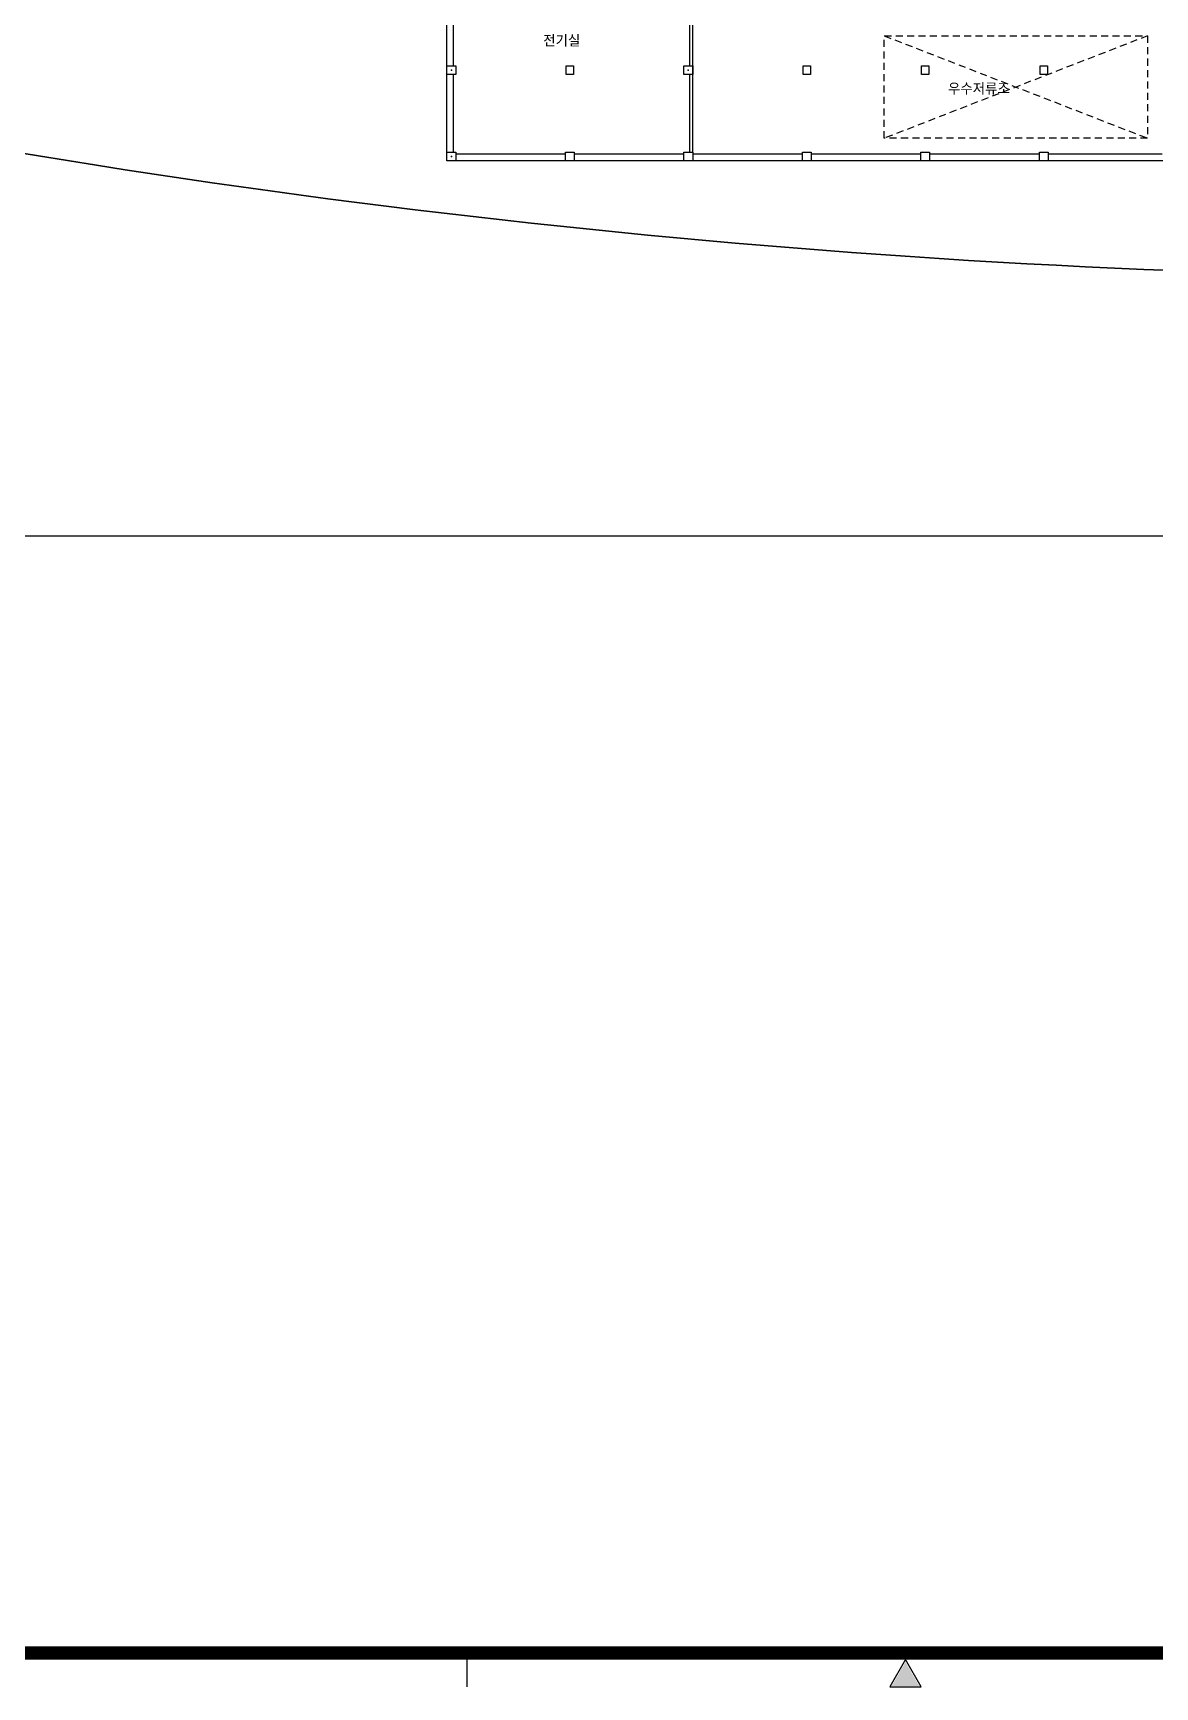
# Model space of a CAD drawing. Header units: millimetres. Extents: x 116443 to 620443, y -399357 to -63957.
# Drawn here: x 288701 to 365395, y -395679 to -282623 of the extents above; entities that cross this region are included whole.
import ezdxf

# ---------------------------------------------------------------- set-up
doc = ezdxf.new("R2010")
doc.units = ezdxf.units.MM
doc.header["$LTSCALE"] = 600
doc.linetypes.add('HIDD', pattern=[1.3, 0.8, -0.5])
doc.layers.add('FORM', color=7, linetype='Continuous')
doc.layers.add('z', color=8, linetype='Continuous')
doc.styles.add('GHS', font='romans.shx', dxfattribs={"bigfont": 'ghs.shx'})

# ---------------------------------------------------------------- blocks, each defined once
blk = doc.blocks.new('form1-2')
at = {"layer": 'FORM'}
blk.add_line((336.5, 10), (336.5, 6.13), dxfattribs=at)
at = {"layer": 'FORM', "color": 7, "const_width": 1.5}
blk.add_lwpolyline([(44, 10), (816, 10), (816, 536.5), (44, 536.5)], close=True, dxfattribs=at)
at = {"layer": 'FORM', "color": 8}
blk.add_lwpolyline([(384.7, 6.13), (388.3, 6.13), (386.5, 9.25)], close=True, dxfattribs=at)
at = {"layer": 'FORM'}
blk.add_solid([(386.5, 8.96), (384.94, 6.23), (388.06, 6.23)], dxfattribs=at)
blk = doc.blocks.new('주차-기둥')
at = {"layer": 'z', "color": 8, "linetype": 'Continuous', "flags": 128}
blk.add_lwpolyline([(300, 300), (300, -300), (-300, -300), (-300, 300)], close=True, dxfattribs=at)
at = {"layer": 'z', "color": 8, "linetype": 'Continuous'}
blk.add_point((0, 0), dxfattribs=at)

msp = doc.modelspace()

# ---------------------------------------------------------------- linework, layer by layer
at = {"layer": 'z', "color": 8}
for p, q in [((333794.9, -290760.7), (333794.9, -273860.7)), ((317444.9, -284860.7), (317444.9, -279660.7)), ((333594.9, -284860.7), (333594.9, -279660.7)), ((316994.9, -290760.7), (316994.9, -282045.9)), ((317444.9, -290760.7), (317444.9, -285460.7)), ((333594.9, -290760.7), (333594.9, -285460.7)), ((325094.9, -290910.7), (317594.9, -290910.7)), ((437804.9, -291360.7), (317594.9, -291360.7)), ((333194.9, -290910.7), (325694.9, -290910.7)), ((341294.9, -290910.7), (333794.9, -290910.7)), ((349394.9, -290910.7), (341894.9, -290910.7)), ((357494.9, -290910.7), (349994.9, -290910.7)), ((365894.9, -290910.7), (358094.9, -290910.7))]:
    msp.add_line(p, q, dxfattribs=at)
at = {"layer": 'z', "color": 8, "linetype": 'HIDD'}
for p, q in [((364894.9, -282810.7), (346894.9, -289810.7)), ((346894.9, -282810.7), (364894.9, -289810.7))]:
    msp.add_line(p, q, dxfattribs=at)
at = {"layer": 'z', "color": 8}
for points in [[(463204.3, -135892.4), (463204.3, -317012.4), (170559.5, -317012.4), (170559.5, -135892.4)], [(325144.9, -285460.7), (325144.9, -284860.7), (325644.9, -284860.7), (325644.9, -285460.7)], [(341344.9, -285460.7), (341344.9, -284860.7), (341844.9, -284860.7), (341844.9, -285460.7)], [(349444.9, -285460.7), (349444.9, -284860.7), (349944.9, -284860.7), (349944.9, -285460.7)], [(357544.9, -285460.7), (357544.9, -284860.7), (358044.9, -284860.7), (358044.9, -285460.7)], [(325094.9, -290760.7), (325694.9, -290760.7), (325694.9, -291360.7), (325094.9, -291360.7)], [(333194.9, -290760.7), (333794.9, -290760.7), (333794.9, -291360.7), (333194.9, -291360.7)], [(341294.9, -290760.7), (341894.9, -290760.7), (341894.9, -291360.7), (341294.9, -291360.7)], [(349394.9, -290760.7), (349994.9, -290760.7), (349994.9, -291360.7), (349394.9, -291360.7)], [(357494.9, -290760.7), (358094.9, -290760.7), (358094.9, -291360.7), (357494.9, -291360.7)]]:
    msp.add_lwpolyline(points, close=True, dxfattribs=at)
msp.add_lwpolyline([(454704.9, -296160), (454704.9, -145336.4), (448983.2, -145336.4, 0.18625239), (430877.8, -152417.6, -0.39766284), (398593.4, -152417.3, 0.18863963), (380238.9, -145336.4), (379265.2, -145336.4), (366265.2, -148336.4), (350554.2, -148336.4), (338554.2, -145336.4), (287940.1, -145336.4), (233910.5, -145336.4), (215911, -145336.4, -0.00888857), (214240.4, -145306.7), (214240.4, -192916.5), (178910.5, -192916.5), (178910.5, -262891.7), (201410.5, -270153.8, 0.10168329)], format="xyb", close=True, dxfattribs=at)
msp.add_lwpolyline([(454704.9, -296160, -0.10168329), (201410.5, -270153.8), (178910.5, -262891.7)], format="xyb", dxfattribs=at)
at = {"layer": 'z', "color": 8, "linetype": 'HIDD'}
msp.add_lwpolyline([(346894.9, -282810.7), (364894.9, -282810.7), (364894.9, -289810.7), (346894.9, -289810.7)], close=True, dxfattribs=at)
at = {"layer": 'z', "color": 8}
msp.add_arc((391335.7, 333157.6), 632500, 252.5257558, 275.750026, dxfattribs=at)

# ---------------------------------------------------------------- block references
at = {"layer": 'z', "color": 8, "xscale": 600, "yscale": 600, "zscale": 600}
msp.add_blockref('form1-2', (116442.9, -399357.1), dxfattribs=at)
at = {"layer": 'z', "color": 8, "rotation": 270}
for p in [(317294.9, -285160.7), (333494.9, -285160.7), (317294.9, -291060.7)]:
    msp.add_blockref('주차-기둥', p, dxfattribs=at)

# ---------------------------------------------------------------- texts
at = {"layer": 'z', "color": 8, "style": 'GHS'}
for s, p in [('전기실', (323574.4, -283549.3, 0)), ('우수저류조', (351245.9, -286840.4, 0))]:
    msp.add_text(s, height=800, rotation=0, dxfattribs=at).set_placement(p)

doc.saveas('drawing.dxf')
